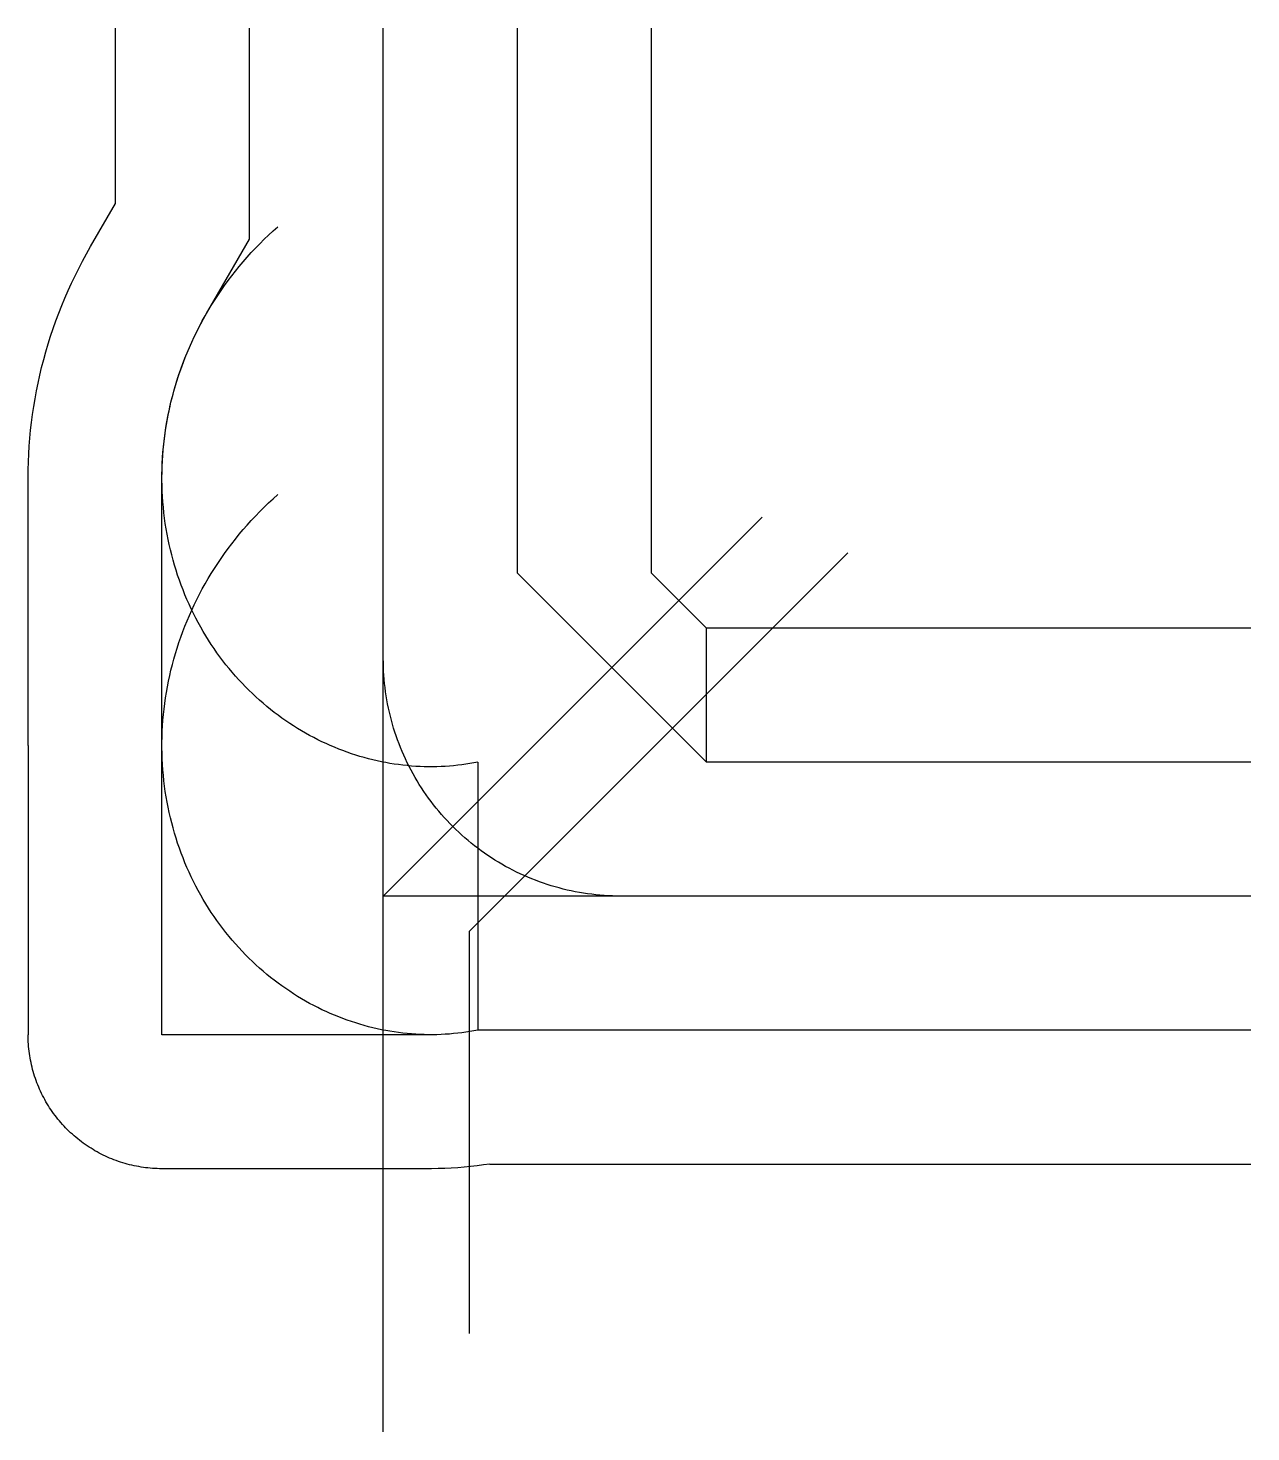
# Model space of a CAD drawing. Header units: metres. Extents: x -6141 to 15000, y -9260 to 15000.
import ezdxf

# ---------------------------------------------------------------- set-up
doc = ezdxf.new("R2010")
doc.units = ezdxf.units.M

msp = doc.modelspace()

# ---------------------------------------------------------------- linework, layer by layer
at = {"color": 1}
for p, q in [((-4630, 11971), (-4630, 15000)), ((-2315, 11351), (-2315, 15000)), ((0, 0), (0, 15000)), ((2315, 15000), (2315, 5585)), ((4630, 15000), (4630, 5585)), ((-5061, 11224), (-4630, 11971)), ((-3056, 10067), (-2315, 11351)), ((-6141, 2602), (-6141, 7232)), ((-3826, 2602), (-3826, 7232)), ((5585, 2315), (2315, 5585)), ((5585, 4630), (4630, 5585)), ((15000, 4630), (5585, 4630)), ((5585, 2315), (5585, 4630)), ((-6141, 2602), (-6141, -2396)), ((-6141, 2602), (-6141, 2602)), ((-3826, -2396), (-3826, 2602)), ((-3826, 2602), (-3826, 2602)), ((1636, 2315), (1636, -2315)), ((15000, 2315), (5585, 2315)), ((15000, 0), (0, 0)), ((822, -2396), (-3826, -2396)), ((15000, -2315), (1636, -2315)), ((822, -4711), (-3826, -4711)), ((1842, -4630), (15000, -4630))]:
    msp.add_line(p, q, dxfattribs=at)
for points in [[(15000, 0), (4103, 0), (4031, 1), (3960, 2), (3888, 6), (3817, 10), (3745, 16), (3674, 22), (3603, 31), (3532, 40), (3461, 51), (3391, 62), (3320, 75), (3250, 90), (3180, 105), (3110, 122), (3041, 140), (2972, 159), (2903, 179), (2835, 201), (2767, 224), (2700, 247), (2633, 273), (2566, 299), (2500, 326), (2434, 355), (2369, 384), (2304, 415), (2240, 447), (2177, 480), (2114, 514), (2051, 550), (1990, 586), (1929, 623), (1868, 662), (1809, 701), (1750, 742), (1691, 784), (1634, 826), (1577, 870), (1521, 914), (1466, 960), (1411, 1006), (1358, 1054), (1305, 1102), (1253, 1152), (1202, 1202), (1152, 1253), (1102, 1305), (1054, 1358), (1006, 1411), (960, 1466), (914, 1521), (870, 1577), (826, 1634), (784, 1691), (742, 1750), (701, 1809), (662, 1868), (623, 1929), (586, 1990), (550, 2051), (514, 2114), (480, 2177), (447, 2240), (415, 2304), (384, 2369), (355, 2434), (326, 2500), (299, 2566), (273, 2633), (247, 2700), (224, 2767), (201, 2835), (179, 2903), (159, 2972), (140, 3041), (122, 3110), (105, 3180), (90, 3250), (75, 3320), (62, 3391), (51, 3461), (40, 3532), (31, 3603), (22, 3674), (16, 3745), (10, 3817), (6, 3888), (2, 3960), (1, 4031), (0, 4103), (0, 4103), (0, 15000)], [(1636, 2315), (1567, 2302), (1498, 2289), (1428, 2278), (1357, 2269), (1286, 2260), (1215, 2253), (1144, 2246), (1072, 2242), (1000, 2238), (927, 2235), (854, 2234), (781, 2234), (708, 2236), (635, 2238), (561, 2242), (487, 2247), (413, 2254), (339, 2262), (265, 2271), (191, 2282), (116, 2293), (42, 2307), (-33, 2321), (-107, 2337), (-181, 2354), (-255, 2373), (-329, 2393), (-403, 2414), (-477, 2437), (-551, 2461), (-624, 2486), (-698, 2513), (-771, 2541), (-844, 2571), (-916, 2601), (-988, 2634), (-1060, 2667), (-1131, 2702), (-1202, 2738), (-1273, 2776), (-1343, 2815), (-1413, 2855), (-1482, 2897), (-1550, 2940), (-1618, 2984), (-1686, 3030), (-1753, 3077), (-1819, 3125), (-1885, 3175), (-1950, 3225), (-2014, 3277), (-2077, 3331), (-2140, 3386), (-2202, 3441), (-2263, 3499), (-2323, 3557), (-2383, 3617), (-2442, 3677), (-2499, 3739), (-2556, 3803), (-2612, 3867), (-2667, 3932), (-2721, 3999), (-2773, 4067), (-2825, 4136), (-2876, 4206), (-2925, 4277), (-2974, 4349), (-3021, 4422), (-3068, 4496), (-3113, 4571), (-3157, 4648), (-3199, 4725), (-3241, 4803), (-3281, 4882), (-3320, 4962), (-3357, 5043), (-3394, 5124), (-3429, 5207), (-3462, 5290), (-3494, 5374), (-3525, 5459), (-3555, 5545), (-3583, 5632), (-3609, 5719), (-3634, 5807), (-3658, 5895), (-3680, 5984), (-3701, 6074), (-3720, 6164), (-3737, 6255), (-3753, 6347), (-3768, 6439), (-3781, 6531), (-3792, 6624), (-3802, 6718), (-3810, 6811), (-3816, 6906), (-3821, 7000), (-3824, 7095), (-3826, 7190), (-3826, 7285), (-3824, 7381), (-3821, 7477), (-3815, 7573), (-3809, 7669), (-3800, 7765), (-3790, 7861), (-3778, 7957), (-3764, 8054), (-3749, 8150), (-3732, 8247), (-3713, 8343), (-3692, 8439), (-3670, 8535), (-3646, 8631), (-3620, 8726), (-3593, 8822), (-3564, 8917), (-3533, 9012), (-3500, 9107), (-3466, 9201), (-3430, 9295), (-3392, 9388), (-3352, 9481), (-3311, 9573), (-3268, 9665), (-3223, 9757), (-3177, 9848), (-3129, 9938), (-3079, 10028), (-3027, 10117), (-2974, 10205), (-2919, 10292), (-2863, 10379), (-2805, 10465), (-2745, 10550), (-2684, 10635), (-2621, 10718), (-2556, 10800), (-2490, 10882), (-2422, 10963), (-2353, 11042), (-2282, 11121), (-2210, 11198), (-2136, 11274), (-2060, 11350), (-1983, 11424), (-1905, 11497), (-1825, 11568), (-1825, 11568)], [(-6141, 7232), (-6140, 7368), (-6136, 7504), (-6130, 7640), (-6122, 7776), (-6111, 7913), (-6098, 8049), (-6083, 8186), (-6065, 8322), (-6044, 8458), (-6021, 8595), (-5996, 8731), (-5969, 8866), (-5939, 9002), (-5906, 9137), (-5871, 9272), (-5834, 9407), (-5794, 9541), (-5752, 9674), (-5708, 9807), (-5661, 9940), (-5611, 10072), (-5560, 10203), (-5506, 10333), (-5449, 10463), (-5390, 10592), (-5329, 10721), (-5266, 10848), (-5200, 10974), (-5132, 11100), (-5061, 11224), (-5061, 11224)], [(-3826, 7232), (-3825, 7327), (-3823, 7423), (-3819, 7519), (-3813, 7615), (-3805, 7711), (-3796, 7807), (-3785, 7903), (-3772, 8000), (-3758, 8096), (-3742, 8193), (-3724, 8289), (-3704, 8385), (-3683, 8481), (-3660, 8577), (-3635, 8673), (-3609, 8768), (-3580, 8864), (-3550, 8959), (-3519, 9054), (-3485, 9148), (-3450, 9242), (-3413, 9336), (-3375, 9429), (-3334, 9522), (-3292, 9614), (-3248, 9706), (-3203, 9797), (-3156, 9887), (-3107, 9977), (-3056, 10067), (-3056, 10067)], [(1636, -2315), (1567, -2328), (1498, -2341), (1428, -2352), (1357, -2361), (1286, -2370), (1215, -2377), (1144, -2384), (1072, -2388), (1000, -2392), (927, -2395), (854, -2396), (781, -2396), (708, -2394), (635, -2392), (561, -2388), (487, -2383), (413, -2376), (339, -2368), (265, -2359), (191, -2348), (116, -2337), (42, -2323), (-33, -2309), (-107, -2293), (-181, -2276), (-255, -2257), (-329, -2237), (-403, -2216), (-477, -2193), (-551, -2169), (-624, -2144), (-698, -2117), (-771, -2089), (-844, -2059), (-916, -2029), (-988, -1996), (-1060, -1963), (-1131, -1928), (-1202, -1892), (-1273, -1854), (-1343, -1815), (-1413, -1775), (-1482, -1733), (-1550, -1690), (-1618, -1646), (-1686, -1600), (-1753, -1553), (-1819, -1505), (-1885, -1455), (-1950, -1405), (-2014, -1353), (-2077, -1299), (-2140, -1244), (-2202, -1189), (-2263, -1131), (-2323, -1073), (-2383, -1013), (-2442, -953), (-2499, -891), (-2556, -827), (-2612, -763), (-2667, -698), (-2721, -631), (-2773, -563), (-2825, -494), (-2876, -424), (-2925, -353), (-2974, -281), (-3021, -208), (-3068, -134), (-3113, -59), (-3157, 18), (-3199, 95), (-3241, 173), (-3281, 252), (-3320, 332), (-3357, 413), (-3394, 494), (-3429, 577), (-3462, 660), (-3494, 744), (-3525, 829), (-3555, 915), (-3583, 1002), (-3609, 1089), (-3634, 1177), (-3658, 1265), (-3680, 1354), (-3701, 1444), (-3720, 1534), (-3737, 1625), (-3753, 1717), (-3768, 1809), (-3781, 1901), (-3792, 1994), (-3802, 2088), (-3810, 2181), (-3816, 2276), (-3821, 2370), (-3824, 2465), (-3826, 2560), (-3826, 2655), (-3824, 2751), (-3821, 2847), (-3815, 2943), (-3809, 3039), (-3800, 3135), (-3790, 3231), (-3778, 3327), (-3764, 3424), (-3749, 3520), (-3732, 3617), (-3713, 3713), (-3692, 3809), (-3670, 3905), (-3646, 4001), (-3620, 4096), (-3593, 4192), (-3564, 4287), (-3533, 4382), (-3500, 4477), (-3466, 4571), (-3430, 4665), (-3392, 4758), (-3352, 4851), (-3311, 4943), (-3268, 5035), (-3223, 5127), (-3177, 5218), (-3129, 5308), (-3079, 5398), (-3027, 5487), (-2974, 5575), (-2919, 5662), (-2863, 5749), (-2805, 5835), (-2745, 5920), (-2684, 6005), (-2621, 6088), (-2556, 6170), (-2490, 6252), (-2422, 6333), (-2353, 6412), (-2282, 6491), (-2210, 6568), (-2136, 6644), (-2060, 6720), (-1983, 6794), (-1905, 6867), (-1825, 6938), (-1825, 6938)], [(0, -9260), (0, 0), (6548, 6548)], [(8030, 5934), (1482, -614), (1482, -7559)], [(-3826, -4711), (-3866, -4711), (-3907, -4710), (-3947, -4708), (-3988, -4705), (-4028, -4702), (-4068, -4698), (-4108, -4694), (-4148, -4688), (-4188, -4682), (-4228, -4676), (-4268, -4668), (-4307, -4660), (-4347, -4652), (-4386, -4642), (-4425, -4632), (-4464, -4621), (-4503, -4610), (-4541, -4598), (-4580, -4585), (-4618, -4571), (-4656, -4557), (-4693, -4542), (-4731, -4527), (-4768, -4511), (-4804, -4494), (-4841, -4477), (-4877, -4459), (-4913, -4440), (-4948, -4421), (-4984, -4401), (-5018, -4380), (-5053, -4359), (-5087, -4337), (-5121, -4315), (-5154, -4292), (-5187, -4269), (-5219, -4245), (-5251, -4220), (-5283, -4195), (-5314, -4169), (-5345, -4143), (-5375, -4116), (-5405, -4089), (-5434, -4061), (-5463, -4033), (-5491, -4004), (-5519, -3975), (-5546, -3945), (-5573, -3915), (-5599, -3884), (-5625, -3853), (-5650, -3821), (-5675, -3789), (-5699, -3757), (-5722, -3724), (-5745, -3690), (-5768, -3657), (-5789, -3623), (-5810, -3588), (-5831, -3553), (-5851, -3518), (-5870, -3483), (-5889, -3447), (-5907, -3411), (-5924, -3374), (-5941, -3338), (-5957, -3301), (-5972, -3263), (-5987, -3226), (-6001, -3188), (-6015, -3150), (-6028, -3111), (-6040, -3073), (-6051, -3034), (-6062, -2995), (-6072, -2956), (-6082, -2917), (-6090, -2877), (-6099, -2838), (-6106, -2798), (-6113, -2758), (-6119, -2718), (-6124, -2678), (-6128, -2638), (-6132, -2598), (-6135, -2557), (-6138, -2517), (-6140, -2477), (-6141, -2436), (-6141, -2396)], [(1636, -2315), (1567, -2328), (1498, -2341), (1428, -2352), (1357, -2361), (1286, -2370), (1215, -2377), (1144, -2384), (1072, -2388), (1000, -2392), (927, -2395), (854, -2396), (822, -2396)], [(1842, -4630), (1732, -4647), (1621, -4661), (1510, -4674), (1398, -4685), (1287, -4694), (1174, -4701), (1062, -4707), (949, -4710), (835, -4711), (822, -4711)]]:
    msp.add_lwpolyline(points, dxfattribs=at)

doc.saveas('drawing.dxf')
